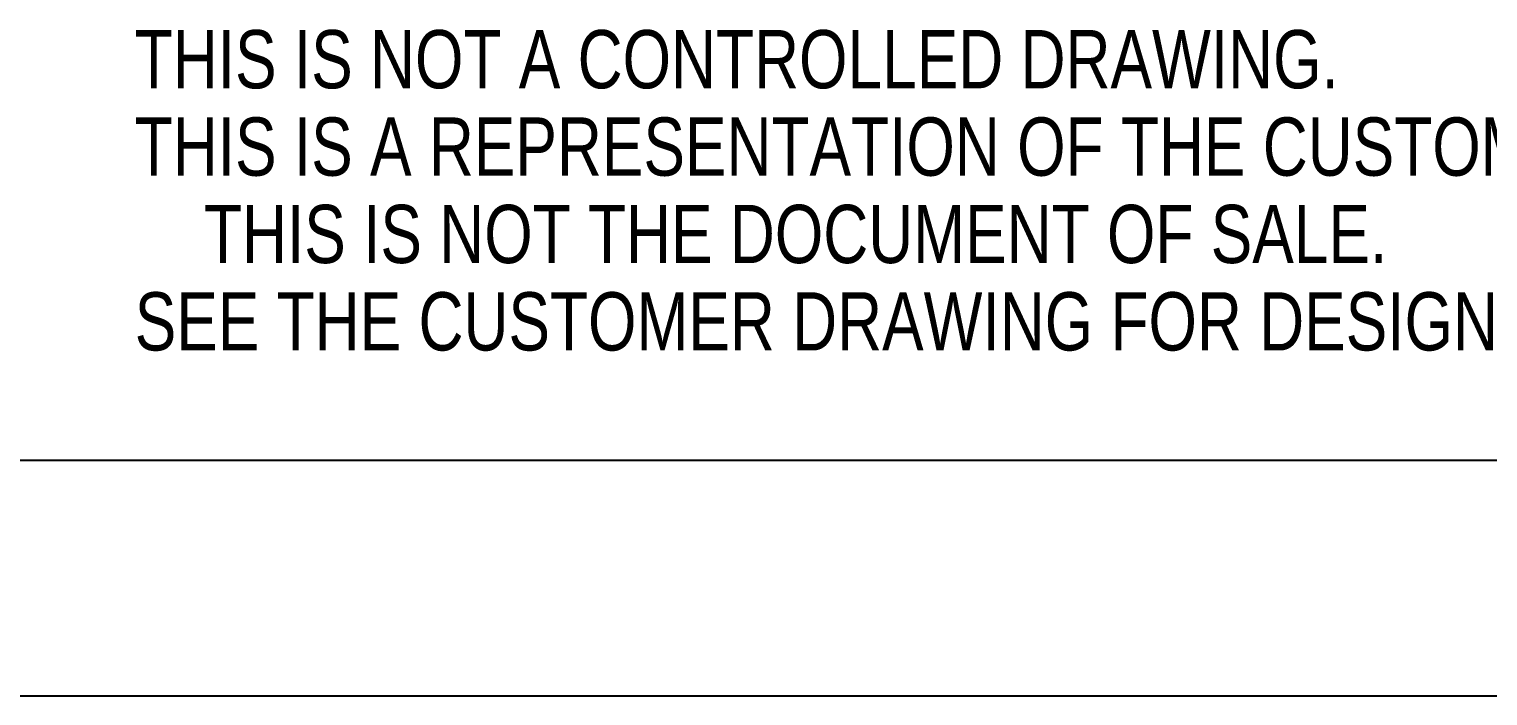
# Model space of a CAD drawing. Extents: x 0 to 420, y 0 to 297.
# Drawn here: x 170.5 to 227.8, y 0 to 26.2 of the extents above; entities that cross this region are included whole.
import ezdxf

# ---------------------------------------------------------------- set-up
doc = ezdxf.new("R2010")
doc.units = 0
doc.header["$LTSCALE"] = 23.1
doc.layers.get('0').update_dxf_attribs({"linetype": 'CONTINUOUS'})
doc.styles.get("Standard").update_dxf_attribs({"font": 'txt', "width": 0.95})

msp = doc.modelspace()

# ---------------------------------------------------------------- linework, layer by layer
at = {"color": 7, "linetype": 'CONTINUOUS'}
for p, q in [((409.209, 9.234), (17.784, 9.234)), ((0, 0), (420, 0))]:
    msp.add_line(p, q, dxfattribs=at)

# ---------------------------------------------------------------- texts
at = {"color": 2, "linetype": 'CONTINUOUS', "width": 0.8}
for s, p in [('THIS IS NOT A CONTROLLED DRAWING.', (174.648, 23.837)), ('THIS IS A REPRESENTATION OF THE CUSTOMER VIEW MODEL.', (174.648, 20.408)), ('    THIS IS NOT THE DOCUMENT OF SALE.', (174.648, 16.979)), ('SEE THE CUSTOMER DRAWING FOR DESIGN PURPOSES.', (174.648, 13.55))]:
    msp.add_text(s, height=2.286, dxfattribs=at).set_placement(p)

doc.saveas('drawing.dxf')
